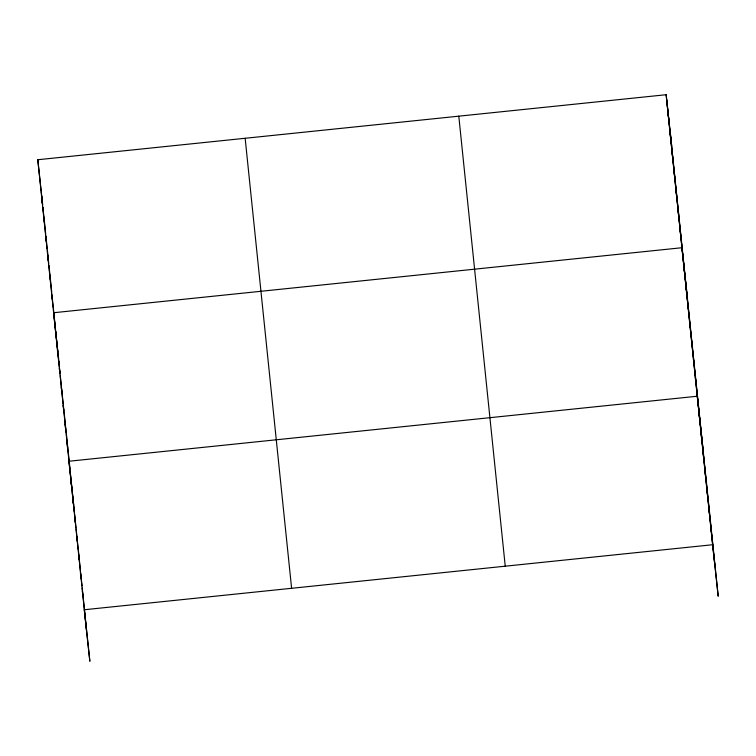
<?xml version="1.0" encoding="UTF-8"?>
<svg xmlns="http://www.w3.org/2000/svg" width="756" height="756" viewBox="0 0 756 756"><rect width="100%" height="100%" fill="white"/><g stroke="black" fill="none" stroke-linecap="round" stroke-linejoin="round"><path stroke-width="1.13" d="M86.486 630.372L37.8 159.733L666.149 94.717L671.753 146.248M670.1 131.034L718.2 596.267L712.606 544.736L84.247 609.752L89.851 661.283L82.206 588.045M668.124 113.844L668.71 119.25M670.1 132.971L670.685 138.376M672.075 152.098L672.66 157.503M674.05 171.225L674.635 176.63M676.025 190.351L676.611 195.757M678 209.478L678.586 214.874M679.975 228.605L680.561 234.001M687.544 299.253L681.94 247.722L53.591 312.738L57.116 345.123M683.859 266.292L684.445 271.697M685.777 284.851L686.363 290.257M687.695 303.421L688.281 308.817M689.614 321.98L690.2 327.386M691.523 340.54L692.109 345.946M693.441 359.109L694.027 364.515M695.359 377.669L695.945 383.075M702.872 447.76L697.278 396.229L68.919 461.245L70.648 477.112M699.187 414.798L699.772 420.204M701.105 433.358L701.691 438.763M703.023 451.927L703.609 457.323M704.942 470.487L705.528 475.893M706.851 489.047L707.436 494.452M708.769 507.616L709.355 513.012M710.687 526.176L711.273 531.581M37.8 159.733L40.465 184.275M40.569 185.258L41.211 191.136M41.315 192.119L41.949 197.94M42.156 199.839L42.572 203.647M42.988 207.456L43.394 211.264M41.75 197.977L42.336 203.383M43.725 217.104L44.311 222.51M45.7 236.231L46.286 241.636M47.675 255.358L48.261 260.763M49.641 274.485L50.236 279.89M51.616 293.611L52.202 299.017M57.22 346.106L57.843 351.899M58.051 353.799L58.571 358.561M58.883 361.415L59.195 364.269M55.509 331.298L56.095 336.704M57.428 349.858L58.014 355.263M59.337 368.427L59.932 373.833M61.255 386.987L61.841 392.392M63.173 405.556L63.759 410.952M65.092 424.116L65.677 429.521M67.01 442.676L67.596 448.081M70.752 478.066L72.869 497.552M73.275 501.36L73.691 505.159M73.899 507.068L74.419 511.821M70.837 479.805L71.423 485.21M72.756 498.365L73.341 503.77M74.674 516.934L75.26 522.339M76.583 535.494L77.169 540.899M78.501 554.063L79.087 559.459M80.419 572.623L81.005 578.028M82.338 591.183L82.924 596.588M666.735 100.123L714.845 565.365M666.149 94.717L712.606 544.736M458.797 116.169L505.244 566.197M245.152 138.272L291.608 588.3M41.741 196.04L42.676 205.037M42.903 207.286L44.179 219.665M44.443 221.385L45.691 234.294M45.955 236.014L47.203 248.913M47.458 250.633L48.715 263.542M48.97 265.261L50.217 278.17M50.482 279.89L51.758 292.26M51.966 295.038L53.241 307.418M53.496 309.138L54.054 315.29M54.309 317.019L55.566 329.918M55.679 331.043L57.777 351.36M58.032 353.014L59.337 366.452M59.45 367.605L60.149 373.549M60.291 375.732L63.164 403.572M63.287 404.734L63.882 410.536M64.099 411.831L66.159 432.583M66.377 433.878L69.968 468.682M70.11 470.865L72.245 490.729M72.387 492.912L74.523 512.776M74.636 513.929L75.978 527.716M76.195 529.02L76.696 534.681M76.819 535.834L78.255 549.763M78.473 551.058L80.533 571.801M80.646 572.963L82.064 585.862"/></g></svg>
